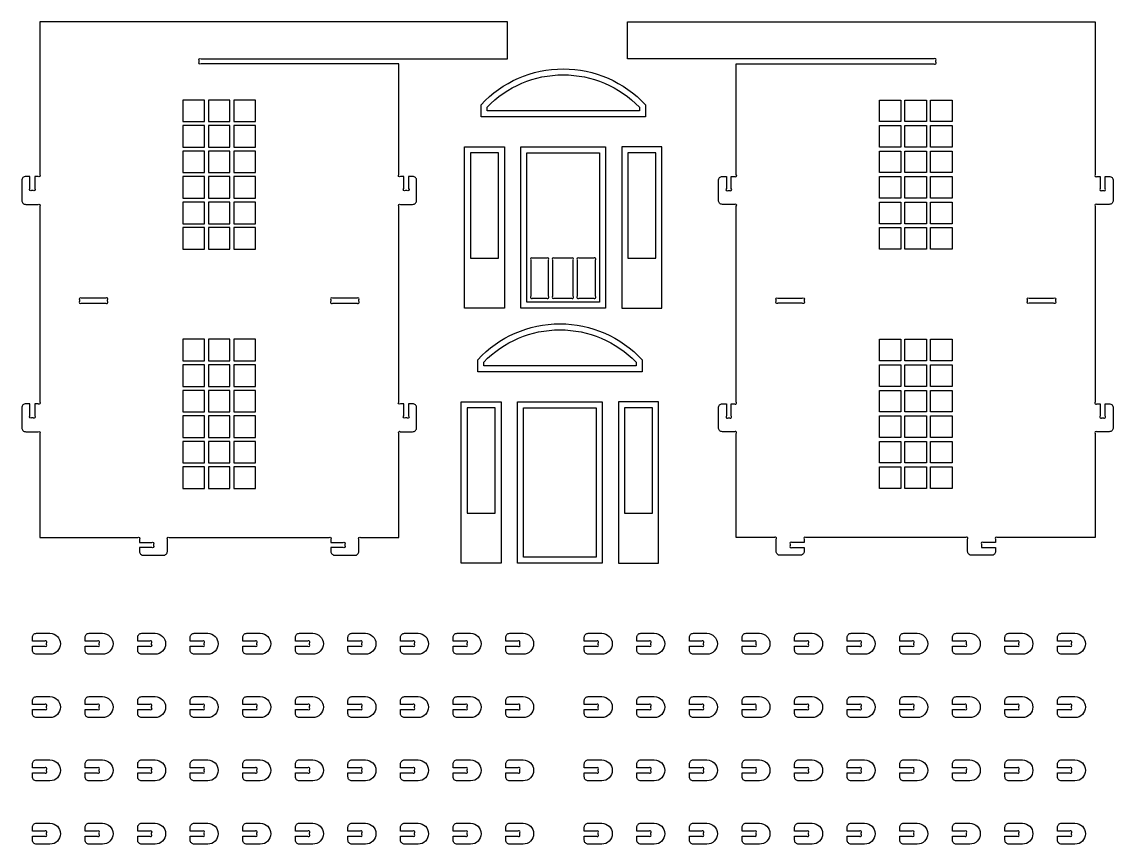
# Model space of a CAD drawing. Extents: x 4982 to 16003, y -2148 to 3908.
# Drawn here: x 13361 to 15988, y -2046 to -66 of the extents above; entities that cross this region are included whole.
import ezdxf

# ---------------------------------------------------------------- set-up
doc = ezdxf.new("R2010")
doc.units = 0
doc.header["$MEASUREMENT"] = 0
doc.layers.add('LAYER_1', color=18, linetype='CONTINUOUS')

msp = doc.modelspace()

# ---------------------------------------------------------------- linework, layer by layer
at = {"layer": 'LAYER_1'}
for points in [[(14530.2, -110.9), (14530.2, -66.4), (13404.6, -66.4), (13404.6, -434.4, -1), (13400.4, -438.7), (13392.6, -438.7), (13392.6, -468, -1), (13388.4, -472.3), (13384.9, -472.3, -1), (13380.6, -468), (13380.6, -438.7), (13371, -438.7, 0.414214), (13361.4, -448.3), (13361.4, -496.3, 0.414214), (13371, -505.9), (13400.4, -505.9, -1), (13404.6, -510.1), (13404.6, -981.6, -1), (13400.4, -985.9), (13392.6, -985.9), (13392.6, -1015.2, -1), (13388.4, -1019.5), (13384.9, -1019.5, -1), (13380.6, -1015.2), (13380.6, -985.9), (13371, -985.9, 0.414214), (13361.4, -995.5), (13361.4, -1043.5, 0.414214), (13371, -1053.1), (13400.4, -1053.1, -1), (13404.6, -1057.3), (13404.6, -1307.5), (13640.4, -1307.5, -1), (13644.6, -1311.7), (13644.6, -1319.5), (13674, -1319.5, -1), (13678.2, -1323.7), (13678.2, -1327.2, -1), (13674, -1331.5), (13644.6, -1331.5), (13644.6, -1341.1, 0.414214), (13654.2, -1350.7), (13702.2, -1350.7, 0.414214), (13711.8, -1341.1), (13711.8, -1311.7, -1), (13716.1, -1307.5), (14101.2, -1307.5, -1), (14105.4, -1311.7), (14105.4, -1319.5), (14134.8, -1319.5, -1), (14139, -1323.7), (14139, -1327.2, -1), (14134.8, -1331.5), (14105.4, -1331.5), (14105.4, -1341.1, 0.414214), (14115, -1350.7), (14163, -1350.7, 0.414214), (14172.6, -1341.1), (14172.6, -1311.7, -1), (14176.9, -1307.5), (14268.6, -1307.5), (14268.6, -1057.3, -1), (14272.9, -1053.1), (14302.2, -1053.1, 0.414214), (14311.8, -1043.5), (14311.8, -995.5, 0.414214), (14302.2, -985.9), (14292.6, -985.9), (14292.6, -1015.2, -1), (14288.4, -1019.5), (14284.9, -1019.5, -1), (14280.6, -1015.2), (14280.6, -985.9), (14272.9, -985.9, -1), (14268.6, -981.6), (14268.6, -510.1, -1), (14272.9, -505.9), (14302.2, -505.9, 0.414214), (14311.8, -496.3), (14311.8, -448.3, 0.414214), (14302.2, -438.7), (14292.6, -438.7), (14292.6, -468, -1), (14288.4, -472.3), (14284.9, -472.3, -1), (14280.6, -468), (14280.6, -438.7), (14272.9, -438.7, -1), (14268.6, -434.4), (14268.6, -167.5), (13792.9, -167.5, -1), (13788.6, -163.2), (13788.6, -159.7, -1), (13792.9, -155.5), (14530.2, -155.5)], [(15561.3, -163.2), (15561.3, -159.7, 1), (15557, -155.5), (14819.7, -155.5), (14819.7, -66.4), (15945.3, -66.4), (15945.3, -434.4, 1), (15949.5, -438.7), (15957.3, -438.7), (15957.3, -468, 1), (15961.5, -472.3), (15965, -472.3, 1), (15969.3, -468), (15969.3, -438.7), (15978.9, -438.7, -0.414214), (15988.5, -448.3), (15988.5, -496.3, -0.414214), (15978.9, -505.9), (15949.5, -505.9, 1), (15945.3, -510.1), (15945.3, -981.6, 1), (15949.5, -985.9), (15957.3, -985.9), (15957.3, -1015.2, 1), (15961.5, -1019.5), (15965, -1019.5, 1), (15969.3, -1015.2), (15969.3, -985.9), (15978.9, -985.9, -0.414214), (15988.5, -995.5), (15988.5, -1043.5, -0.414214), (15978.9, -1053.1), (15949.5, -1053.1, 1), (15945.3, -1057.3), (15945.3, -1307.5), (15709.5, -1307.5, 1), (15705.3, -1311.7), (15705.3, -1319.5), (15675.9, -1319.5, 1), (15671.7, -1323.7), (15671.7, -1331.5), (15705.3, -1331.5), (15705.3, -1341.1, -0.414214), (15695.7, -1350.7), (15647.7, -1350.7, -0.414214), (15638.1, -1341.1), (15638.1, -1311.7, 1), (15633.8, -1307.5), (15248.7, -1307.5, 1), (15244.5, -1311.7), (15244.5, -1319.5), (15215.1, -1319.5, 1), (15210.9, -1323.7), (15210.9, -1327.2, 1), (15215.1, -1331.5), (15244.5, -1331.5), (15244.5, -1341.1, -0.414214), (15234.9, -1350.7), (15186.9, -1350.7, -0.414214), (15177.3, -1341.1), (15177.3, -1311.7, 1), (15173, -1307.5), (15081.3, -1307.5), (15081.3, -1057.3, 1), (15077, -1053.1), (15047.7, -1053.1, -0.414214), (15038.1, -1043.5), (15038.1, -995.5, -0.414214), (15047.7, -985.9), (15057.3, -985.9), (15057.3, -1015.2, 1), (15061.5, -1019.5), (15065, -1019.5, 1), (15069.3, -1015.2), (15069.3, -985.9), (15077, -985.9, 1), (15081.3, -981.6), (15081.3, -510.1, 1), (15077, -505.9), (15047.7, -505.9, -0.414214), (15038.1, -496.3), (15038.1, -448.3, -0.414214), (15047.7, -438.7), (15057.3, -438.7), (15057.3, -468, 1), (15061.5, -472.3), (15065, -472.3, 1), (15069.3, -468), (15069.3, -438.7), (15077, -438.7, 1), (15081.3, -434.4), (15081.3, -167.5), (15557, -167.5, 1)], [(14862.3, -294.8), (14466.8, -294.8), (14466.8, -266, -0.436893), (14862.3, -266)], [(14847.9, -280.4), (14481.2, -280.4), (14481.2, -271.7, -0.423936), (14847.9, -271.7)], [(14624.8, -635.5), (14591, -635.5, 1), (14586.8, -639.7), (14586.8, -727.2, 1), (14591, -731.5), (14624.8, -731.5, 1), (14629, -727.2), (14629, -639.7, 1)], [(14684.6, -635.5), (14642.9, -635.5, 1), (14638.6, -639.7), (14638.6, -727.2, 1), (14642.9, -731.5), (14684.6, -731.5, 1), (14688.9, -727.2), (14688.9, -639.7, 1)], [(14738.1, -635.5), (14702.7, -635.5, 1), (14698.5, -639.7), (14698.5, -727.2, 1), (14702.7, -731.5), (14738.1, -731.5, 1), (14742.3, -727.2), (14742.3, -639.7, 1)], [(13504.9, -743.5), (13563.6, -743.5, 1), (13567.8, -739.2), (13567.8, -735.7, 1), (13563.6, -731.5), (13504.9, -731.5, 1), (13500.6, -735.7), (13500.6, -739.2, 1)], [(14109.7, -743.5), (14168.4, -743.5, 1), (14172.6, -739.2), (14172.6, -735.7, 1), (14168.4, -731.5), (14109.7, -731.5, 1), (14105.4, -735.7), (14105.4, -739.2, 1)], [(15181.5, -731.5), (15240.2, -731.5, -1), (15244.5, -735.7), (15244.5, -739.2, -1), (15240.2, -743.5), (15181.5, -743.5, -1), (15177.3, -739.2), (15177.3, -735.7, -1)], [(15786.3, -731.5), (15845, -731.5, -1), (15849.3, -735.7), (15849.3, -739.2, -1), (15845, -743.5), (15786.3, -743.5, -1), (15782.1, -739.2), (15782.1, -735.7, -1)], [(14854.3, -908.6), (14458.8, -908.6), (14458.8, -879.8, -0.436893), (14854.3, -879.8)], [(14839.9, -894.2), (14473.2, -894.2), (14473.2, -885.5, -0.423936), (14839.9, -885.5)], [(13387.1, -1569.6), (13416.5, -1569.6, 1), (13420.7, -1565.3), (13420.7, -1561.8, 1), (13416.5, -1557.6), (13387.1, -1557.6), (13387.1, -1548, -0.414214), (13396.7, -1538.4), (13429.1, -1538.4, -1), (13429.1, -1588.8), (13396.7, -1588.8, -0.414214), (13387.1, -1579.2)], [(13513.7, -1569.6), (13543, -1569.6, 1), (13547.3, -1565.3), (13547.3, -1561.8, 1), (13543, -1557.6), (13513.7, -1557.6), (13513.7, -1548, -0.414214), (13523.3, -1538.4), (13555.7, -1538.4, -1), (13555.7, -1588.8), (13523.3, -1588.8, -0.414214), (13513.7, -1579.2)], [(13640.3, -1569.6), (13669.6, -1569.6, 1), (13673.9, -1565.3), (13673.9, -1561.8, 1), (13669.6, -1557.6), (13640.3, -1557.6), (13640.3, -1548, -0.414214), (13649.9, -1538.4), (13682.3, -1538.4, -1), (13682.3, -1588.8), (13649.9, -1588.8, -0.414214), (13640.3, -1579.2)], [(13766.8, -1569.6), (13796.2, -1569.6, 1), (13800.4, -1565.3), (13800.4, -1561.8, 1), (13796.2, -1557.6), (13766.8, -1557.6), (13766.8, -1548, -0.414214), (13776.4, -1538.4), (13808.8, -1538.4, -1), (13808.8, -1588.8), (13776.4, -1588.8, -0.414214), (13766.8, -1579.2)], [(13893.4, -1569.6), (13922.8, -1569.6, 1), (13927, -1565.3), (13927, -1561.8, 1), (13922.8, -1557.6), (13893.4, -1557.6), (13893.4, -1548, -0.414214), (13903, -1538.4), (13935.4, -1538.4, -1), (13935.4, -1588.8), (13903, -1588.8, -0.414214), (13893.4, -1579.2)], [(14020, -1569.6), (14049.3, -1569.6, 1), (14053.6, -1565.3), (14053.6, -1561.8, 1), (14049.3, -1557.6), (14020, -1557.6), (14020, -1548, -0.414214), (14029.6, -1538.4), (14062, -1538.4, -1), (14062, -1588.8), (14029.6, -1588.8, -0.414214), (14020, -1579.2)], [(14146.5, -1569.6), (14175.9, -1569.6, 1), (14180.1, -1565.3), (14180.1, -1561.8, 1), (14175.9, -1557.6), (14146.5, -1557.6), (14146.5, -1548, -0.414214), (14156.1, -1538.4), (14188.5, -1538.4, -1), (14188.5, -1588.8), (14156.1, -1588.8, -0.414214), (14146.5, -1579.2)], [(14273.1, -1569.6), (14302.5, -1569.6, 1), (14306.7, -1565.3), (14306.7, -1561.8, 1), (14302.5, -1557.6), (14273.1, -1557.6), (14273.1, -1548, -0.414214), (14282.7, -1538.4), (14315.1, -1538.4, -1), (14315.1, -1588.8), (14282.7, -1588.8, -0.414214), (14273.1, -1579.2)], [(14399.7, -1569.6), (14429, -1569.6, 1), (14433.3, -1565.3), (14433.3, -1561.8, 1), (14429, -1557.6), (14399.7, -1557.6), (14399.7, -1548, -0.414214), (14409.3, -1538.4), (14441.7, -1538.4, -1), (14441.7, -1588.8), (14409.3, -1588.8, -0.414214), (14399.7, -1579.2)], [(14526.2, -1569.6), (14555.6, -1569.6, 1), (14559.8, -1565.3), (14559.8, -1561.8, 1), (14555.6, -1557.6), (14526.2, -1557.6), (14526.2, -1548, -0.414214), (14535.8, -1538.4), (14568.2, -1538.4, -1), (14568.2, -1588.8), (14535.8, -1588.8, -0.414214), (14526.2, -1579.2)], [(14715.4, -1569.6), (14744.7, -1569.6, 1), (14749, -1565.3), (14749, -1561.8, 1), (14744.7, -1557.6), (14715.4, -1557.6), (14715.4, -1548, -0.414214), (14725, -1538.4), (14757.4, -1538.4, -1), (14757.4, -1588.8), (14725, -1588.8, -0.414214), (14715.4, -1579.2)], [(14841.9, -1569.6), (14871.3, -1569.6, 1), (14875.5, -1565.3), (14875.5, -1561.8, 1), (14871.3, -1557.6), (14841.9, -1557.6), (14841.9, -1548, -0.414214), (14851.5, -1538.4), (14883.9, -1538.4, -1), (14883.9, -1588.8), (14851.5, -1588.8, -0.414214), (14841.9, -1579.2)], [(14968.5, -1569.6), (14997.9, -1569.6, 1), (15002.1, -1565.3), (15002.1, -1561.8, 1), (14997.9, -1557.6), (14968.5, -1557.6), (14968.5, -1548, -0.414214), (14978.1, -1538.4), (15010.5, -1538.4, -1), (15010.5, -1588.8), (14978.1, -1588.8, -0.414214), (14968.5, -1579.2)], [(15095.1, -1569.6), (15124.4, -1569.6, 1), (15128.7, -1565.3), (15128.7, -1561.8, 1), (15124.4, -1557.6), (15095.1, -1557.6), (15095.1, -1548, -0.414214), (15104.7, -1538.4), (15137.1, -1538.4, -1), (15137.1, -1588.8), (15104.7, -1588.8, -0.414214), (15095.1, -1579.2)], [(15221.7, -1569.6), (15251, -1569.6, 1), (15255.3, -1565.3), (15255.3, -1561.8, 1), (15251, -1557.6), (15221.7, -1557.6), (15221.7, -1548, -0.414214), (15231.3, -1538.4), (15263.7, -1538.4, -1), (15263.7, -1588.8), (15231.3, -1588.8, -0.414214), (15221.7, -1579.2)], [(15348.2, -1569.6), (15377.6, -1569.6, 1), (15381.8, -1565.3), (15381.8, -1561.8, 1), (15377.6, -1557.6), (15348.2, -1557.6), (15348.2, -1548, -0.414214), (15357.8, -1538.4), (15390.2, -1538.4, -1), (15390.2, -1588.8), (15357.8, -1588.8, -0.414214), (15348.2, -1579.2)], [(15474.8, -1569.6), (15504.2, -1569.6, 1), (15508.4, -1565.3), (15508.4, -1561.8, 1), (15504.2, -1557.6), (15474.8, -1557.6), (15474.8, -1548, -0.414214), (15484.4, -1538.4), (15516.8, -1538.4, -1), (15516.8, -1588.8), (15484.4, -1588.8, -0.414214), (15474.8, -1579.2)], [(15601.4, -1569.6), (15630.7, -1569.6, 1), (15635, -1565.3), (15635, -1561.8, 1), (15630.7, -1557.6), (15601.4, -1557.6), (15601.4, -1548, -0.414214), (15611, -1538.4), (15643.4, -1538.4, -1), (15643.4, -1588.8), (15611, -1588.8, -0.414214), (15601.4, -1579.2)], [(15727.9, -1569.6), (15757.3, -1569.6, 1), (15761.5, -1565.3), (15761.5, -1561.8, 1), (15757.3, -1557.6), (15727.9, -1557.6), (15727.9, -1548, -0.414214), (15737.5, -1538.4), (15769.9, -1538.4, -1), (15769.9, -1588.8), (15737.5, -1588.8, -0.414214), (15727.9, -1579.2)], [(15854.5, -1569.6), (15883.9, -1569.6, 1), (15888.1, -1565.3), (15888.1, -1561.8, 1), (15883.9, -1557.6), (15854.5, -1557.6), (15854.5, -1548, -0.414214), (15864.1, -1538.4), (15896.5, -1538.4, -1), (15896.5, -1588.8), (15864.1, -1588.8, -0.414214), (15854.5, -1579.2)], [(13387.1, -1722), (13416.5, -1722, 1), (13420.7, -1717.7), (13420.7, -1714.2, 1), (13416.5, -1710), (13387.1, -1710), (13387.1, -1700.4, -0.414214), (13396.7, -1690.8), (13429.1, -1690.8, -1), (13429.1, -1741.2), (13396.7, -1741.2, -0.414214), (13387.1, -1731.6)], [(13513.7, -1722), (13543, -1722, 1), (13547.3, -1717.7), (13547.3, -1714.2, 1), (13543, -1710), (13513.7, -1710), (13513.7, -1700.4, -0.414214), (13523.3, -1690.8), (13555.7, -1690.8, -1), (13555.7, -1741.2), (13523.3, -1741.2, -0.414214), (13513.7, -1731.6)], [(13640.3, -1722), (13669.6, -1722, 1), (13673.9, -1717.7), (13673.9, -1714.2, 1), (13669.6, -1710), (13640.3, -1710), (13640.3, -1700.4, -0.414214), (13649.9, -1690.8), (13682.3, -1690.8, -1), (13682.3, -1741.2), (13649.9, -1741.2, -0.414214), (13640.3, -1731.6)], [(13766.8, -1722), (13796.2, -1722, 1), (13800.4, -1717.7), (13800.4, -1714.2, 1), (13796.2, -1710), (13766.8, -1710), (13766.8, -1700.4, -0.414214), (13776.4, -1690.8), (13808.8, -1690.8, -1), (13808.8, -1741.2), (13776.4, -1741.2, -0.414214), (13766.8, -1731.6)], [(13893.4, -1722), (13922.8, -1722, 1), (13927, -1717.7), (13927, -1714.2, 1), (13922.8, -1710), (13893.4, -1710), (13893.4, -1700.4, -0.414214), (13903, -1690.8), (13935.4, -1690.8, -1), (13935.4, -1741.2), (13903, -1741.2, -0.414214), (13893.4, -1731.6)], [(14020, -1722), (14049.3, -1722, 1), (14053.6, -1717.7), (14053.6, -1714.2, 1), (14049.3, -1710), (14020, -1710), (14020, -1700.4, -0.414214), (14029.6, -1690.8), (14062, -1690.8, -1), (14062, -1741.2), (14029.6, -1741.2, -0.414214), (14020, -1731.6)], [(14146.5, -1722), (14175.9, -1722, 1), (14180.1, -1717.7), (14180.1, -1714.2, 1), (14175.9, -1710), (14146.5, -1710), (14146.5, -1700.4, -0.414214), (14156.1, -1690.8), (14188.5, -1690.8, -1), (14188.5, -1741.2), (14156.1, -1741.2, -0.414214), (14146.5, -1731.6)], [(14273.1, -1722), (14302.5, -1722, 1), (14306.7, -1717.7), (14306.7, -1714.2, 1), (14302.5, -1710), (14273.1, -1710), (14273.1, -1700.4, -0.414214), (14282.7, -1690.8), (14315.1, -1690.8, -1), (14315.1, -1741.2), (14282.7, -1741.2, -0.414214), (14273.1, -1731.6)], [(14399.7, -1722), (14429, -1722, 1), (14433.3, -1717.7), (14433.3, -1714.2, 1), (14429, -1710), (14399.7, -1710), (14399.7, -1700.4, -0.414214), (14409.3, -1690.8), (14441.7, -1690.8, -1), (14441.7, -1741.2), (14409.3, -1741.2, -0.414214), (14399.7, -1731.6)], [(14526.2, -1722), (14555.6, -1722, 1), (14559.8, -1717.7), (14559.8, -1714.2, 1), (14555.6, -1710), (14526.2, -1710), (14526.2, -1700.4, -0.414214), (14535.8, -1690.8), (14568.2, -1690.8, -1), (14568.2, -1741.2), (14535.8, -1741.2, -0.414214), (14526.2, -1731.6)], [(14715.4, -1722), (14744.7, -1722, 1), (14749, -1717.7), (14749, -1714.2, 1), (14744.7, -1710), (14715.4, -1710), (14715.4, -1700.4, -0.414214), (14725, -1690.8), (14757.4, -1690.8, -1), (14757.4, -1741.2), (14725, -1741.2, -0.414214), (14715.4, -1731.6)], [(14841.9, -1722), (14871.3, -1722, 1), (14875.5, -1717.7), (14875.5, -1714.2, 1), (14871.3, -1710), (14841.9, -1710), (14841.9, -1700.4, -0.414214), (14851.5, -1690.8), (14883.9, -1690.8, -1), (14883.9, -1741.2), (14851.5, -1741.2, -0.414214), (14841.9, -1731.6)], [(14968.5, -1722), (14997.9, -1722, 1), (15002.1, -1717.7), (15002.1, -1714.2, 1), (14997.9, -1710), (14968.5, -1710), (14968.5, -1700.4, -0.414214), (14978.1, -1690.8), (15010.5, -1690.8, -1), (15010.5, -1741.2), (14978.1, -1741.2, -0.414214), (14968.5, -1731.6)], [(15095.1, -1722), (15124.4, -1722, 1), (15128.7, -1717.7), (15128.7, -1714.2, 1), (15124.4, -1710), (15095.1, -1710), (15095.1, -1700.4, -0.414214), (15104.7, -1690.8), (15137.1, -1690.8, -1), (15137.1, -1741.2), (15104.7, -1741.2, -0.414214), (15095.1, -1731.6)], [(15221.7, -1722), (15251, -1722, 1), (15255.3, -1717.7), (15255.3, -1714.2, 1), (15251, -1710), (15221.7, -1710), (15221.7, -1700.4, -0.414214), (15231.3, -1690.8), (15263.7, -1690.8, -1), (15263.7, -1741.2), (15231.3, -1741.2, -0.414214), (15221.7, -1731.6)], [(15348.2, -1722), (15377.6, -1722, 1), (15381.8, -1717.7), (15381.8, -1714.2, 1), (15377.6, -1710), (15348.2, -1710), (15348.2, -1700.4, -0.414214), (15357.8, -1690.8), (15390.2, -1690.8, -1), (15390.2, -1741.2), (15357.8, -1741.2, -0.414214), (15348.2, -1731.6)], [(15474.8, -1722), (15504.2, -1722, 1), (15508.4, -1717.7), (15508.4, -1714.2, 1), (15504.2, -1710), (15474.8, -1710), (15474.8, -1700.4, -0.414214), (15484.4, -1690.8), (15516.8, -1690.8, -1), (15516.8, -1741.2), (15484.4, -1741.2, -0.414214), (15474.8, -1731.6)], [(15601.4, -1722), (15630.7, -1722, 1), (15635, -1717.7), (15635, -1714.2, 1), (15630.7, -1710), (15601.4, -1710), (15601.4, -1700.4, -0.414214), (15611, -1690.8), (15643.4, -1690.8, -1), (15643.4, -1741.2), (15611, -1741.2, -0.414214), (15601.4, -1731.6)], [(15727.9, -1722), (15757.3, -1722, 1), (15761.5, -1717.7), (15761.5, -1714.2, 1), (15757.3, -1710), (15727.9, -1710), (15727.9, -1700.4, -0.414214), (15737.5, -1690.8), (15769.9, -1690.8, -1), (15769.9, -1741.2), (15737.5, -1741.2, -0.414214), (15727.9, -1731.6)], [(15854.5, -1722), (15883.9, -1722, 1), (15888.1, -1717.7), (15888.1, -1714.2, 1), (15883.9, -1710), (15854.5, -1710), (15854.5, -1700.4, -0.414214), (15864.1, -1690.8), (15896.5, -1690.8, -1), (15896.5, -1741.2), (15864.1, -1741.2, -0.414214), (15854.5, -1731.6)], [(13387.1, -1874.4), (13416.5, -1874.4, 1), (13420.7, -1870.2), (13420.7, -1866.7, 1), (13416.5, -1862.4), (13387.1, -1862.4), (13387.1, -1852.8, -0.414214), (13396.7, -1843.2), (13429.1, -1843.2, -1), (13429.1, -1893.6), (13396.7, -1893.6, -0.414214), (13387.1, -1884)], [(13513.7, -1874.4), (13543, -1874.4, 1), (13547.3, -1870.2), (13547.3, -1866.7, 1), (13543, -1862.4), (13513.7, -1862.4), (13513.7, -1852.8, -0.414214), (13523.3, -1843.2), (13555.7, -1843.2, -1), (13555.7, -1893.6), (13523.3, -1893.6, -0.414214), (13513.7, -1884)], [(13640.3, -1874.4), (13669.6, -1874.4, 1), (13673.9, -1870.2), (13673.9, -1866.7, 1), (13669.6, -1862.4), (13640.3, -1862.4), (13640.3, -1852.8, -0.414214), (13649.9, -1843.2), (13682.3, -1843.2, -1), (13682.3, -1893.6), (13649.9, -1893.6, -0.414214), (13640.3, -1884)], [(13766.8, -1874.4), (13796.2, -1874.4, 1), (13800.4, -1870.2), (13800.4, -1866.7, 1), (13796.2, -1862.4), (13766.8, -1862.4), (13766.8, -1852.8, -0.414214), (13776.4, -1843.2), (13808.8, -1843.2, -1), (13808.8, -1893.6), (13776.4, -1893.6, -0.414214), (13766.8, -1884)], [(13893.4, -1874.4), (13922.8, -1874.4, 1), (13927, -1870.2), (13927, -1866.7, 1), (13922.8, -1862.4), (13893.4, -1862.4), (13893.4, -1852.8, -0.414214), (13903, -1843.2), (13935.4, -1843.2, -1), (13935.4, -1893.6), (13903, -1893.6, -0.414214), (13893.4, -1884)], [(14020, -1874.4), (14049.3, -1874.4, 1), (14053.6, -1870.2), (14053.6, -1866.7, 1), (14049.3, -1862.4), (14020, -1862.4), (14020, -1852.8, -0.414214), (14029.6, -1843.2), (14062, -1843.2, -1), (14062, -1893.6), (14029.6, -1893.6, -0.414214), (14020, -1884)], [(14146.5, -1874.4), (14175.9, -1874.4, 1), (14180.1, -1870.2), (14180.1, -1866.7, 1), (14175.9, -1862.4), (14146.5, -1862.4), (14146.5, -1852.8, -0.414214), (14156.1, -1843.2), (14188.5, -1843.2, -1), (14188.5, -1893.6), (14156.1, -1893.6, -0.414214), (14146.5, -1884)], [(14273.1, -1874.4), (14302.5, -1874.4, 1), (14306.7, -1870.2), (14306.7, -1866.7, 1), (14302.5, -1862.4), (14273.1, -1862.4), (14273.1, -1852.8, -0.414214), (14282.7, -1843.2), (14315.1, -1843.2, -1), (14315.1, -1893.6), (14282.7, -1893.6, -0.414214), (14273.1, -1884)], [(14399.7, -1874.4), (14429, -1874.4, 1), (14433.3, -1870.2), (14433.3, -1866.7, 1), (14429, -1862.4), (14399.7, -1862.4), (14399.7, -1852.8, -0.414214), (14409.3, -1843.2), (14441.7, -1843.2, -1), (14441.7, -1893.6), (14409.3, -1893.6, -0.414214), (14399.7, -1884)], [(14526.2, -1874.4), (14555.6, -1874.4, 1), (14559.8, -1870.2), (14559.8, -1866.7, 1), (14555.6, -1862.4), (14526.2, -1862.4), (14526.2, -1852.8, -0.414214), (14535.8, -1843.2), (14568.2, -1843.2, -1), (14568.2, -1893.6), (14535.8, -1893.6, -0.414214), (14526.2, -1884)], [(14715.4, -1874.4), (14744.7, -1874.4, 1), (14749, -1870.2), (14749, -1866.7, 1), (14744.7, -1862.4), (14715.4, -1862.4), (14715.4, -1852.8, -0.414214), (14725, -1843.2), (14757.4, -1843.2, -1), (14757.4, -1893.6), (14725, -1893.6, -0.414214), (14715.4, -1884)], [(14841.9, -1874.4), (14871.3, -1874.4, 1), (14875.5, -1870.2), (14875.5, -1866.7, 1), (14871.3, -1862.4), (14841.9, -1862.4), (14841.9, -1852.8, -0.414214), (14851.5, -1843.2), (14883.9, -1843.2, -1), (14883.9, -1893.6), (14851.5, -1893.6, -0.414214), (14841.9, -1884)], [(14968.5, -1874.4), (14997.9, -1874.4, 1), (15002.1, -1870.2), (15002.1, -1866.7, 1), (14997.9, -1862.4), (14968.5, -1862.4), (14968.5, -1852.8, -0.414214), (14978.1, -1843.2), (15010.5, -1843.2, -1), (15010.5, -1893.6), (14978.1, -1893.6, -0.414214), (14968.5, -1884)], [(15095.1, -1874.4), (15124.4, -1874.4, 1), (15128.7, -1870.2), (15128.7, -1866.7, 1), (15124.4, -1862.4), (15095.1, -1862.4), (15095.1, -1852.8, -0.414214), (15104.7, -1843.2), (15137.1, -1843.2, -1), (15137.1, -1893.6), (15104.7, -1893.6, -0.414214), (15095.1, -1884)], [(15221.7, -1874.4), (15251, -1874.4, 1), (15255.3, -1870.2), (15255.3, -1866.7, 1), (15251, -1862.4), (15221.7, -1862.4), (15221.7, -1852.8, -0.414214), (15231.3, -1843.2), (15263.7, -1843.2, -1), (15263.7, -1893.6), (15231.3, -1893.6, -0.414214), (15221.7, -1884)], [(15348.2, -1874.4), (15377.6, -1874.4, 1), (15381.8, -1870.2), (15381.8, -1866.7, 1), (15377.6, -1862.4), (15348.2, -1862.4), (15348.2, -1852.8, -0.414214), (15357.8, -1843.2), (15390.2, -1843.2, -1), (15390.2, -1893.6), (15357.8, -1893.6, -0.414214), (15348.2, -1884)], [(15474.8, -1874.4), (15504.2, -1874.4, 1), (15508.4, -1870.2), (15508.4, -1866.7, 1), (15504.2, -1862.4), (15474.8, -1862.4), (15474.8, -1852.8, -0.414214), (15484.4, -1843.2), (15516.8, -1843.2, -1), (15516.8, -1893.6), (15484.4, -1893.6, -0.414214), (15474.8, -1884)], [(15601.4, -1874.4), (15630.7, -1874.4, 1), (15635, -1870.2), (15635, -1866.7, 1), (15630.7, -1862.4), (15601.4, -1862.4), (15601.4, -1852.8, -0.414214), (15611, -1843.2), (15643.4, -1843.2, -1), (15643.4, -1893.6), (15611, -1893.6, -0.414214), (15601.4, -1884)], [(15727.9, -1874.4), (15757.3, -1874.4, 1), (15761.5, -1870.2), (15761.5, -1866.7, 1), (15757.3, -1862.4), (15727.9, -1862.4), (15727.9, -1852.8, -0.414214), (15737.5, -1843.2), (15769.9, -1843.2, -1), (15769.9, -1893.6), (15737.5, -1893.6, -0.414214), (15727.9, -1884)], [(15854.5, -1874.4), (15883.9, -1874.4, 1), (15888.1, -1870.2), (15888.1, -1866.7, 1), (15883.9, -1862.4), (15854.5, -1862.4), (15854.5, -1852.8, -0.414214), (15864.1, -1843.2), (15896.5, -1843.2, -1), (15896.5, -1893.6), (15864.1, -1893.6, -0.414214), (15854.5, -1884)], [(13387.1, -2026.8), (13416.5, -2026.8, 1), (13420.7, -2022.6), (13420.7, -2019.1, 1), (13416.5, -2014.8), (13387.1, -2014.8), (13387.1, -2005.2, -0.414214), (13396.7, -1995.6), (13429.1, -1995.6, -1), (13429.1, -2046), (13396.7, -2046, -0.414214), (13387.1, -2036.4)], [(13513.7, -2026.8), (13543, -2026.8, 1), (13547.3, -2022.6), (13547.3, -2019.1, 1), (13543, -2014.8), (13513.7, -2014.8), (13513.7, -2005.2, -0.414214), (13523.3, -1995.6), (13555.7, -1995.6, -1), (13555.7, -2046), (13523.3, -2046, -0.414214), (13513.7, -2036.4)], [(13640.3, -2026.8), (13669.6, -2026.8, 1), (13673.9, -2022.6), (13673.9, -2019.1, 1), (13669.6, -2014.8), (13640.3, -2014.8), (13640.3, -2005.2, -0.414214), (13649.9, -1995.6), (13682.3, -1995.6, -1), (13682.3, -2046), (13649.9, -2046, -0.414214), (13640.3, -2036.4)], [(13766.8, -2026.8), (13796.2, -2026.8, 1), (13800.4, -2022.6), (13800.4, -2019.1, 1), (13796.2, -2014.8), (13766.8, -2014.8), (13766.8, -2005.2, -0.414214), (13776.4, -1995.6), (13808.8, -1995.6, -1), (13808.8, -2046), (13776.4, -2046, -0.414214), (13766.8, -2036.4)], [(13893.4, -2026.8), (13922.8, -2026.8, 1), (13927, -2022.6), (13927, -2019.1, 1), (13922.8, -2014.8), (13893.4, -2014.8), (13893.4, -2005.2, -0.414214), (13903, -1995.6), (13935.4, -1995.6, -1), (13935.4, -2046), (13903, -2046, -0.414214), (13893.4, -2036.4)], [(14020, -2026.8), (14049.3, -2026.8, 1), (14053.6, -2022.6), (14053.6, -2019.1, 1), (14049.3, -2014.8), (14020, -2014.8), (14020, -2005.2, -0.414214), (14029.6, -1995.6), (14062, -1995.6, -1), (14062, -2046), (14029.6, -2046, -0.414214), (14020, -2036.4)], [(14146.5, -2026.8), (14175.9, -2026.8, 1), (14180.1, -2022.6), (14180.1, -2019.1, 1), (14175.9, -2014.8), (14146.5, -2014.8), (14146.5, -2005.2, -0.414214), (14156.1, -1995.6), (14188.5, -1995.6, -1), (14188.5, -2046), (14156.1, -2046, -0.414214), (14146.5, -2036.4)], [(14273.1, -2026.8), (14302.5, -2026.8, 1), (14306.7, -2022.6), (14306.7, -2019.1, 1), (14302.5, -2014.8), (14273.1, -2014.8), (14273.1, -2005.2, -0.414214), (14282.7, -1995.6), (14315.1, -1995.6, -1), (14315.1, -2046), (14282.7, -2046, -0.414214), (14273.1, -2036.4)], [(14399.7, -2026.8), (14429, -2026.8, 1), (14433.3, -2022.6), (14433.3, -2019.1, 1), (14429, -2014.8), (14399.7, -2014.8), (14399.7, -2005.2, -0.414214), (14409.3, -1995.6), (14441.7, -1995.6, -1), (14441.7, -2046), (14409.3, -2046, -0.414214), (14399.7, -2036.4)], [(14526.2, -2026.8), (14555.6, -2026.8, 1), (14559.8, -2022.6), (14559.8, -2019.1, 1), (14555.6, -2014.8), (14526.2, -2014.8), (14526.2, -2005.2, -0.414214), (14535.8, -1995.6), (14568.2, -1995.6, -1), (14568.2, -2046), (14535.8, -2046, -0.414214), (14526.2, -2036.4)], [(14715.4, -2026.8), (14744.7, -2026.8, 1), (14749, -2022.6), (14749, -2019.1, 1), (14744.7, -2014.8), (14715.4, -2014.8), (14715.4, -2005.2, -0.414214), (14725, -1995.6), (14757.4, -1995.6, -1), (14757.4, -2046), (14725, -2046, -0.414214), (14715.4, -2036.4)], [(14841.9, -2026.8), (14871.3, -2026.8, 1), (14875.5, -2022.6), (14875.5, -2019.1, 1), (14871.3, -2014.8), (14841.9, -2014.8), (14841.9, -2005.2, -0.414214), (14851.5, -1995.6), (14883.9, -1995.6, -1), (14883.9, -2046), (14851.5, -2046, -0.414214), (14841.9, -2036.4)], [(14968.5, -2026.8), (14997.9, -2026.8, 1), (15002.1, -2022.6), (15002.1, -2019.1, 1), (14997.9, -2014.8), (14968.5, -2014.8), (14968.5, -2005.2, -0.414214), (14978.1, -1995.6), (15010.5, -1995.6, -1), (15010.5, -2046), (14978.1, -2046, -0.414214), (14968.5, -2036.4)], [(15095.1, -2026.8), (15124.4, -2026.8, 1), (15128.7, -2022.6), (15128.7, -2019.1, 1), (15124.4, -2014.8), (15095.1, -2014.8), (15095.1, -2005.2, -0.414214), (15104.7, -1995.6), (15137.1, -1995.6, -1), (15137.1, -2046), (15104.7, -2046, -0.414214), (15095.1, -2036.4)], [(15221.7, -2026.8), (15251, -2026.8, 1), (15255.3, -2022.6), (15255.3, -2019.1, 1), (15251, -2014.8), (15221.7, -2014.8), (15221.7, -2005.2, -0.414214), (15231.3, -1995.6), (15263.7, -1995.6, -1), (15263.7, -2046), (15231.3, -2046, -0.414214), (15221.7, -2036.4)], [(15348.2, -2026.8), (15377.6, -2026.8, 1), (15381.8, -2022.6), (15381.8, -2019.1, 1), (15377.6, -2014.8), (15348.2, -2014.8), (15348.2, -2005.2, -0.414214), (15357.8, -1995.6), (15390.2, -1995.6, -1), (15390.2, -2046), (15357.8, -2046, -0.414214), (15348.2, -2036.4)], [(15474.8, -2026.8), (15504.2, -2026.8, 1), (15508.4, -2022.6), (15508.4, -2019.1, 1), (15504.2, -2014.8), (15474.8, -2014.8), (15474.8, -2005.2, -0.414214), (15484.4, -1995.6), (15516.8, -1995.6, -1), (15516.8, -2046), (15484.4, -2046, -0.414214), (15474.8, -2036.4)], [(15601.4, -2026.8), (15630.7, -2026.8, 1), (15635, -2022.6), (15635, -2019.1, 1), (15630.7, -2014.8), (15601.4, -2014.8), (15601.4, -2005.2, -0.414214), (15611, -1995.6), (15643.4, -1995.6, -1), (15643.4, -2046), (15611, -2046, -0.414214), (15601.4, -2036.4)], [(15727.9, -2026.8), (15757.3, -2026.8, 1), (15761.5, -2022.6), (15761.5, -2019.1, 1), (15757.3, -2014.8), (15727.9, -2014.8), (15727.9, -2005.2, -0.414214), (15737.5, -1995.6), (15769.9, -1995.6, -1), (15769.9, -2046), (15737.5, -2046, -0.414214), (15727.9, -2036.4)], [(15854.5, -2026.8), (15883.9, -2026.8, 1), (15888.1, -2022.6), (15888.1, -2019.1, 1), (15883.9, -2014.8), (15854.5, -2014.8), (15854.5, -2005.2, -0.414214), (15864.1, -1995.6), (15896.5, -1995.6, -1), (15896.5, -2046), (15864.1, -2046, -0.414214), (15854.5, -2036.4)]]:
    msp.add_lwpolyline(points, format="xyb", close=True, dxfattribs=at)
for points in [[(13749.3, -306.5), (13801.1, -306.5), (13801.1, -254.7), (13749.3, -254.7)], [(13810.7, -306.5), (13862.5, -306.5), (13862.5, -254.7), (13810.7, -254.7)], [(13872.1, -306.5), (13924, -306.5), (13924, -254.7), (13872.1, -254.7)], [(15477.7, -306.5), (15425.9, -306.5), (15425.9, -254.7), (15477.7, -254.7)], [(15539.2, -306.5), (15487.3, -306.5), (15487.3, -254.7), (15539.2, -254.7)], [(15600.6, -306.5), (15548.8, -306.5), (15548.8, -254.7), (15600.6, -254.7)], [(13749.3, -368), (13801.1, -368), (13801.1, -316.1), (13749.3, -316.1)], [(13810.7, -368), (13862.5, -368), (13862.5, -316.1), (13810.7, -316.1)], [(13872.1, -368), (13924, -368), (13924, -316.1), (13872.1, -316.1)], [(15477.7, -368), (15425.9, -368), (15425.9, -316.1), (15477.7, -316.1)], [(15539.2, -368), (15487.3, -368), (15487.3, -316.1), (15539.2, -316.1)], [(15600.6, -368), (15548.8, -368), (15548.8, -316.1), (15600.6, -316.1)], [(14523.2, -755.5), (14427.2, -755.5), (14427.2, -367.6), (14523.2, -367.6)], [(14766.3, -367.6), (14766.3, -755.5), (14562.8, -755.5), (14562.8, -367.6)], [(14805.9, -755.5), (14901.9, -755.5), (14901.9, -367.6), (14805.9, -367.6)], [(13749.3, -429.4), (13801.1, -429.4), (13801.1, -377.6), (13749.3, -377.6)], [(13810.7, -429.4), (13862.5, -429.4), (13862.5, -377.6), (13810.7, -377.6)], [(13872.1, -429.4), (13924, -429.4), (13924, -377.6), (13872.1, -377.6)], [(14441.6, -635.5), (14508.8, -635.5), (14508.8, -382), (14441.6, -382)], [(14577.2, -382), (14751.9, -382), (14751.9, -741.1), (14577.2, -741.1)], [(14820.3, -635.5), (14887.5, -635.5), (14887.5, -382), (14820.3, -382)], [(15477.7, -429.4), (15425.9, -429.4), (15425.9, -377.6), (15477.7, -377.6)], [(15539.2, -429.4), (15487.3, -429.4), (15487.3, -377.6), (15539.2, -377.6)], [(15600.6, -429.4), (15548.8, -429.4), (15548.8, -377.6), (15600.6, -377.6)], [(13749.3, -490.9), (13801.1, -490.9), (13801.1, -439), (13749.3, -439)], [(13810.7, -490.9), (13862.5, -490.9), (13862.5, -439), (13810.7, -439)], [(13872.1, -490.9), (13924, -490.9), (13924, -439), (13872.1, -439)], [(15477.7, -490.9), (15425.9, -490.9), (15425.9, -439), (15477.7, -439)], [(15539.2, -490.9), (15487.3, -490.9), (15487.3, -439), (15539.2, -439)], [(15600.6, -490.9), (15548.8, -490.9), (15548.8, -439), (15600.6, -439)], [(13749.3, -552.3), (13801.1, -552.3), (13801.1, -500.5), (13749.3, -500.5)], [(13810.7, -552.3), (13862.5, -552.3), (13862.5, -500.5), (13810.7, -500.5)], [(13872.1, -552.3), (13924, -552.3), (13924, -500.5), (13872.1, -500.5)], [(15477.7, -552.3), (15425.9, -552.3), (15425.9, -500.5), (15477.7, -500.5)], [(15539.2, -552.3), (15487.3, -552.3), (15487.3, -500.5), (15539.2, -500.5)], [(15600.6, -552.3), (15548.8, -552.3), (15548.8, -500.5), (15600.6, -500.5)], [(13749.3, -613.7), (13801.1, -613.7), (13801.1, -561.9), (13749.3, -561.9)], [(13810.7, -613.7), (13862.5, -613.7), (13862.5, -561.9), (13810.7, -561.9)], [(13872.1, -613.7), (13924, -613.7), (13924, -561.9), (13872.1, -561.9)], [(15477.7, -613.7), (15425.9, -613.7), (15425.9, -561.9), (15477.7, -561.9)], [(15539.2, -613.7), (15487.3, -613.7), (15487.3, -561.9), (15539.2, -561.9)], [(15600.6, -613.7), (15548.8, -613.7), (15548.8, -561.9), (15600.6, -561.9)], [(13749.3, -882.5), (13801.1, -882.5), (13801.1, -830.7), (13749.3, -830.7)], [(13810.7, -882.5), (13862.5, -882.5), (13862.5, -830.7), (13810.7, -830.7)], [(13872.1, -882.5), (13924, -882.5), (13924, -830.7), (13872.1, -830.7)], [(15477.7, -882.5), (15425.9, -882.5), (15425.9, -830.7), (15477.7, -830.7)], [(15539.2, -882.5), (15487.3, -882.5), (15487.3, -830.7), (15539.2, -830.7)], [(15600.6, -882.5), (15548.8, -882.5), (15548.8, -830.7), (15600.6, -830.7)], [(13749.3, -944), (13801.1, -944), (13801.1, -892.1), (13749.3, -892.1)], [(13810.7, -944), (13862.5, -944), (13862.5, -892.1), (13810.7, -892.1)], [(13872.1, -944), (13924, -944), (13924, -892.1), (13872.1, -892.1)], [(15477.7, -944), (15425.9, -944), (15425.9, -892.1), (15477.7, -892.1)], [(15539.2, -944), (15487.3, -944), (15487.3, -892.1), (15539.2, -892.1)], [(15600.6, -944), (15548.8, -944), (15548.8, -892.1), (15600.6, -892.1)], [(13749.3, -1005.4), (13801.1, -1005.4), (13801.1, -953.6), (13749.3, -953.6)], [(13810.7, -1005.4), (13862.5, -1005.4), (13862.5, -953.6), (13810.7, -953.6)], [(13872.1, -1005.4), (13924, -1005.4), (13924, -953.6), (13872.1, -953.6)], [(15477.7, -1005.4), (15425.9, -1005.4), (15425.9, -953.6), (15477.7, -953.6)], [(15539.2, -1005.4), (15487.3, -1005.4), (15487.3, -953.6), (15539.2, -953.6)], [(15600.6, -1005.4), (15548.8, -1005.4), (15548.8, -953.6), (15600.6, -953.6)], [(14515.2, -1369.2), (14419.2, -1369.2), (14419.2, -981.4), (14515.2, -981.4)], [(14433.6, -1249.2), (14500.8, -1249.2), (14500.8, -995.8), (14433.6, -995.8)], [(14758.3, -981.4), (14758.3, -1369.2), (14554.8, -1369.2), (14554.8, -981.4)], [(14569.2, -995.8), (14743.9, -995.8), (14743.9, -1354.8), (14569.2, -1354.8)], [(14797.9, -1369.2), (14893.9, -1369.2), (14893.9, -981.4), (14797.9, -981.4)], [(14812.3, -1249.2), (14879.5, -1249.2), (14879.5, -995.8), (14812.3, -995.8)], [(13749.3, -1066.9), (13801.1, -1066.9), (13801.1, -1015), (13749.3, -1015)], [(13810.7, -1066.9), (13862.5, -1066.9), (13862.5, -1015), (13810.7, -1015)], [(13872.1, -1066.9), (13924, -1066.9), (13924, -1015), (13872.1, -1015)], [(15477.7, -1066.9), (15425.9, -1066.9), (15425.9, -1015), (15477.7, -1015)], [(15539.2, -1066.9), (15487.3, -1066.9), (15487.3, -1015), (15539.2, -1015)], [(15600.6, -1066.9), (15548.8, -1066.9), (15548.8, -1015), (15600.6, -1015)], [(13749.3, -1128.3), (13801.1, -1128.3), (13801.1, -1076.5), (13749.3, -1076.5)], [(13810.7, -1128.3), (13862.5, -1128.3), (13862.5, -1076.5), (13810.7, -1076.5)], [(13872.1, -1128.3), (13924, -1128.3), (13924, -1076.5), (13872.1, -1076.5)], [(15477.7, -1128.3), (15425.9, -1128.3), (15425.9, -1076.5), (15477.7, -1076.5)], [(15539.2, -1128.3), (15487.3, -1128.3), (15487.3, -1076.5), (15539.2, -1076.5)], [(15600.6, -1128.3), (15548.8, -1128.3), (15548.8, -1076.5), (15600.6, -1076.5)], [(13749.3, -1189.7), (13801.1, -1189.7), (13801.1, -1137.9), (13749.3, -1137.9)], [(13810.7, -1189.7), (13862.5, -1189.7), (13862.5, -1137.9), (13810.7, -1137.9)], [(13872.1, -1189.7), (13924, -1189.7), (13924, -1137.9), (13872.1, -1137.9)], [(15477.7, -1189.7), (15425.9, -1189.7), (15425.9, -1137.9), (15477.7, -1137.9)], [(15539.2, -1189.7), (15487.3, -1189.7), (15487.3, -1137.9), (15539.2, -1137.9)], [(15600.6, -1189.7), (15548.8, -1189.7), (15548.8, -1137.9), (15600.6, -1137.9)]]:
    msp.add_lwpolyline(points, close=True, dxfattribs=at)

doc.saveas('drawing.dxf')
